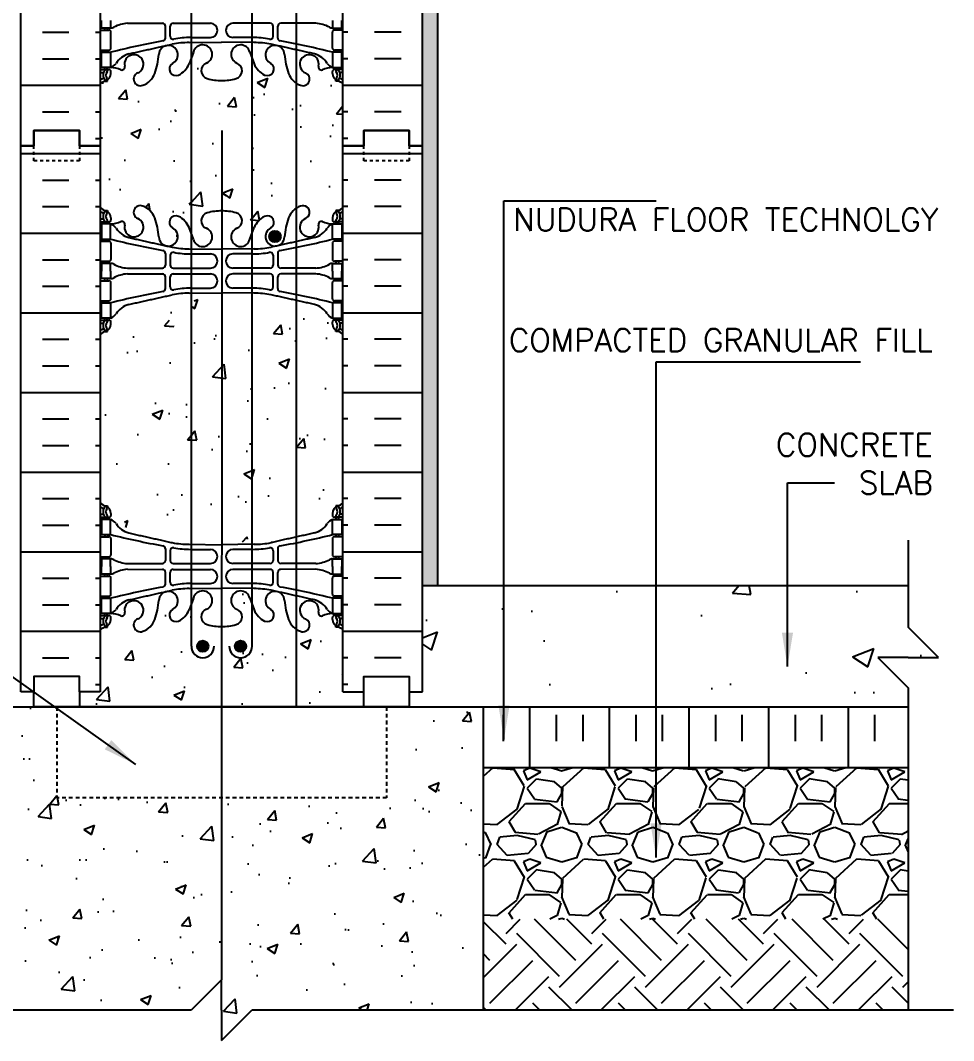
# Model space of a CAD drawing. Header units: inches. Extents: x 337.3 to 390.9, y 44.6 to 95.9.
# Drawn here: x 360.17 to 390.94, y 44.56 to 78.19 of the extents above; entities that cross this region are included whole.
import ezdxf

# ---------------------------------------------------------------- set-up
doc = ezdxf.new("R2010")
doc.units = ezdxf.units.IN
doc.header["$MEASUREMENT"] = 0
doc.linetypes.add('DASHED2', pattern=[0.375, 0.25, -0.125])
doc.linetypes.add('HIDDEN2', pattern=[0.1875, 0.125, -0.0625])
for name, color, linetype in [('HATCH', 12, 'Continuous'), ('line25', 2, 'Continuous'), ('LINE3', 3, 'Continuous'), ('LINE50', 5, 'Continuous'), ('LINE9', 9, 'Continuous'), ('TEXT', 4, 'Continuous'), ('Web_Edge', 9, 'Continuous')]:
    doc.layers.add(name, color=color, linetype=linetype)
doc.styles.add('DIM', font='romans.shx', dxfattribs={"width": 0.7})
doc.styles.add('ROMANS', font='romans.shx', dxfattribs={"height": 0.75})
doc.dimstyles.new('ext_12', dxfattribs={"dimscale": 12, "dimtxt": 0.09375, "dimasz": 0.09375, "dimexe": 0.09375, "dimexo": 0.0625, "dimgap": 0.0625, "dimtad": 1, "dimdec": 1, "dimzin": 3, "dimdsep": 46, "dimlunit": 4, "dimtxsty": 'DIM', "dimcen": 0.09, "dimdle": 0.09375, "dimclrt": 4, "dimadec": 0, "dimazin": 0, "dimtfac": 1, "dimtdec": 1, "dimtmove": 2, "dimatfit": 3, "dimfxl": 1, "dimfrac": 2, "dimtolj": 1, "dimtzin": 0, "dimarcsym": 0})
pattern_1 = [(51, (70.7094, 0), (3.59123, -0.251123), [0.375, -4.125]), (356, (70.7094, 0), (-0.75929, 3.74828), [0.3, -3.3]), (101.4514, (71.0087, -0.021), (2.831944, 3.497155), [0.3187, -3.50571]), (47.1842, (70.692, 1), (5.349836, -0.73434), [0.5625, -6.1875]), (97.6356, (71.138, 0.9387), (4.5876, 4.95141), [0.47805, -5.258565]), (352.1842, (70.692, 1), (4.58759, 4.95141), [0.45, -4.95]), (22, (71.1963, 0.7586), (3.019214, -1.9607), [0.375, -4.125]), (327, (71.1963, 0.7586), (1.153113, 3.64643), [0.3, -3.3]), (72.4514, (71.448, 0.5952), (4.17233, 1.685726), [0.3187, -3.50571]), (38.5, (70.7094, 0), (0.031741, 1.665277), [0, -3.26, 0, -3.35, 0, -3.3125]), (8.5, (70.7094, 0), (1.28073, 1.994714), [0, -1.91, 0, -3.185, 0, -1.2625]), (328.5, (69.5946, -0.0195), (2.670674, -0.066175), [0, -1.25, 0, -3.9, 0, -5.175]), (318.5, (69.0947, -0.0282), (2.906751, 0.551339), [0, -1.625, 0, -2.59, 0, -3.675])]

msp = doc.modelspace()

# ---------------------------------------------------------------- hatches: boundary and pattern name
at = {"layer": 'HATCH'}
h = msp.add_hatch(dxfattribs=at)
h.set_pattern_fill('AR-SAND', color=256, scale=0.25, angle=45, style=0)
h.set_pattern_definition([(82.5, (141.7836, -5.07827), (-0.3517533, 0.3294818), [0, -0.38, 0, -0.425, 0, -0.40625]), (52.5, (141.7836, -5.0783), (-0.1860344, 0.811745), [0, -0.205, 0, -0.3425, 0, -0.13125]), (12.5, (141.56617, -5.2957), (0.5495073, 0.5515081), [0, -0.125, 0, -0.45, 0, -0.5875]), (2.5, (141.5662, -5.2957), (0.3762605, 0.6865657), [0, -0.0625, 0, -0.295, 0, -0.3375])])
h.paths.add_polyline_path([(373.931, 94.937), (373.431, 94.937), (373.431, 92.056), (373.431, 74.056), (373.431, 59.556), (373.931, 59.556)])
h = msp.add_hatch(dxfattribs=at)
h.set_pattern_fill('INSUL', color=256, scale=7, style=0)
h.set_pattern_definition([(0, (-2563.3553, -322.9536), (0, 2.625), []), (0, (-2563.3553, -322.0786), (0, 2.625), [0.875, -0.875]), (0, (-2563.3553, -321.2036), (0, 2.625), [0.875, -0.875])])
h.paths.add_polyline_path([(360.181, 74.056), (360.619, 74.056), (360.619, 74.556), (362.119, 74.556), (362.119, 74.056), (362.806, 74.056), (362.806, 92.056), (362.119, 92.056), (362.119, 92.556), (360.619, 92.556), (360.619, 92.056), (360.181, 92.056)])
h = msp.add_hatch(dxfattribs=at)
h.set_pattern_fill('INSUL', color=256, scale=7, style=0)
h.set_pattern_definition([(180, (3296.9678, -322.9536), (0, 2.625), []), (180, (3296.9678, -322.0786), (0, 2.625), [0.875, -0.875]), (180, (3296.9678, -321.2036), (0, 2.625), [0.875, -0.875])])
h.paths.add_polyline_path([(373.431, 74.056), (372.994, 74.056), (372.994, 74.556), (371.494, 74.556), (371.494, 74.056), (370.806, 74.056), (370.806, 92.056), (371.494, 92.056), (371.494, 92.556), (372.994, 92.556), (372.994, 92.056), (373.431, 92.056)])
h = msp.add_hatch(dxfattribs=at)
h.set_pattern_fill('AR-CONC', color=256, scale=0.5, angle=1, style=0)
h.set_pattern_definition(pattern_1)
h.paths.add_polyline_path([(365.807, 76.949), (365.735, 76.752, -0.173075), (365.389, 76.385, -0.940793), (365.185, 76.768, 1.753171), (364.734, 77.065, -0.068226), (364.599, 76.437, -0.21345), (364.207, 76.048, -1), (364.043, 76.456, 2.087231), (363.609, 76.681, -0.669601), (363.477, 76.561, 0.085348), (363.147, 76.636), (363.042, 76.636), (363.042, 76.566), (363.09, 76.566, -0.414214), (363.152, 76.504), (363.152, 76.436, -0.249069), (363.042, 76.229), (363.042, 76.188), (362.952, 76.188, 0.088416), (362.806, 76.09), (362.806, 74.056), (362.806, 72.021, 0.088416), (362.952, 71.924), (363.042, 71.924), (363.042, 71.882, -0.249069), (363.152, 71.675), (363.152, 71.608, -0.414214), (363.09, 71.545), (363.042, 71.545), (363.042, 71.475), (363.147, 71.475, 0.085348), (363.477, 71.551, -0.669601), (363.609, 71.431, 2.087231), (364.043, 71.655, -1), (364.207, 72.064, -0.21345), (364.599, 71.675, -0.068226), (364.734, 71.047, 1.753171), (365.185, 71.343, -0.940793), (365.389, 71.727, -0.173075), (365.735, 71.36), (365.807, 71.163)])
h = msp.add_hatch(dxfattribs=at)
h.set_pattern_fill('AR-CONC', color=256, scale=0.5, angle=1, style=0)
h.set_pattern_definition(pattern_1)
h.paths.add_polyline_path([(366.953, 76.211, -0.020939), (366.806, 76.206, -0.068475), (366.332, 76.268, -0.734872), (366.309, 76.779, 1.612474), (365.877, 77.139), (365.807, 76.949), (365.807, 71.163), (365.877, 70.973, 1.612474), (366.309, 71.333, -0.734872), (366.332, 71.844, -0.068475), (366.806, 71.906, -0.020939), (366.953, 71.901)])
h = msp.add_hatch(dxfattribs=at)
h.set_pattern_fill('AR-CONC', color=256, scale=0.5, angle=1, style=0)
h.set_pattern_definition(pattern_1)
h.paths.add_polyline_path([(367.807, 76.942), (367.735, 77.139, 1.612474), (367.303, 76.779, -0.734872), (367.28, 76.268, -0.047469), (366.953, 76.211), (366.953, 71.901, -0.047469), (367.28, 71.844, -0.734872), (367.303, 71.333, 1.612474), (367.735, 70.973), (367.807, 71.17)])
h = msp.add_hatch(dxfattribs=at)
h.set_pattern_fill('AR-CONC', color=256, scale=0.5, angle=1, style=0)
h.set_pattern_definition(pattern_1)
h.paths.add_polyline_path([(370.806, 76.09, 0.088416), (370.66, 76.188), (370.57, 76.188), (370.57, 76.229, -0.249069), (370.46, 76.436), (370.46, 76.504, -0.414214), (370.523, 76.566), (370.57, 76.566), (370.57, 76.636), (370.465, 76.636, 0.087457), (370.128, 76.558, -0.638777), (370.003, 76.681, 2.087231), (369.569, 76.456, -1), (369.406, 76.048, -0.21345), (369.014, 76.437, -0.068226), (368.878, 77.065, 1.753171), (368.427, 76.768, -0.940793), (368.224, 76.385, -0.173075), (367.878, 76.752), (367.807, 76.942), (367.807, 71.17), (367.878, 71.36, -0.173075), (368.224, 71.727, -0.940793), (368.427, 71.343, 1.753171), (368.878, 71.047, -0.068226), (369.014, 71.675, -0.21345), (369.406, 72.064, -1), (369.569, 71.655, 2.087231), (370.003, 71.431, -0.638777), (370.128, 71.554, 0.087457), (370.465, 71.475), (370.57, 71.475), (370.57, 71.545), (370.523, 71.545, -0.414214), (370.46, 71.608), (370.46, 71.675, -0.249069), (370.57, 71.882), (370.57, 71.924), (370.66, 71.924, 0.088416), (370.806, 72.021), (370.806, 74.056)])
h = msp.add_hatch(dxfattribs=at)
h.set_pattern_fill('INSUL', color=256, scale=7, style=0)
h.set_pattern_definition([(0, (-2563.3553, -340.9536), (0, 2.625), []), (0, (-2563.3553, -340.0786), (0, 2.625), [0.875, -0.875]), (0, (-2563.3553, -339.2036), (0, 2.625), [0.875, -0.875])])
h.paths.add_polyline_path([(360.181, 56.056), (360.619, 56.056), (360.619, 56.556), (362.119, 56.556), (362.119, 56.056), (362.806, 56.056), (362.806, 74.056), (362.119, 74.056), (362.119, 74.556), (360.619, 74.556), (360.619, 74.056), (360.181, 74.056)])
h = msp.add_hatch(dxfattribs=at)
h.set_pattern_fill('INSUL', color=256, scale=7, style=0)
h.set_pattern_definition([(180, (3296.9678, -340.9536), (0, 2.625), []), (180, (3296.9678, -340.0786), (0, 2.625), [0.875, -0.875]), (180, (3296.9678, -339.2036), (0, 2.625), [0.875, -0.875])])
h.paths.add_polyline_path([(373.431, 56.056), (372.994, 56.056), (372.994, 56.556), (371.494, 56.556), (371.494, 56.056), (370.806, 56.056), (370.806, 74.056), (371.494, 74.056), (371.494, 74.556), (372.994, 74.556), (372.994, 74.056), (373.431, 74.056)])
h = msp.add_hatch(dxfattribs=at)
h.set_pattern_fill('AR-CONC', color=256, scale=0.5, angle=1, style=0)
h.set_pattern_definition(pattern_1)
h.paths.add_polyline_path([(365.807, 68.688), (365.735, 68.491, -0.173075), (365.389, 68.124, -0.940793), (365.185, 68.507, 1.702394), (364.736, 68.82, -0.069923), (364.599, 68.176, -0.21345), (364.207, 67.787, -1), (364.043, 68.195, 2.087231), (363.609, 68.42, -0.669601), (363.477, 68.3, 0.085348), (363.147, 68.375), (363.042, 68.375), (363.042, 68.305), (363.09, 68.305, -0.414214), (363.152, 68.243), (363.152, 68.175, -0.249069), (363.042, 67.968), (363.042, 67.926), (362.952, 67.926, 0.088416), (362.806, 67.829), (362.806, 62.283, 0.088416), (362.952, 62.185), (363.042, 62.185), (363.042, 62.144, -0.249069), (363.152, 61.936), (363.152, 61.869, -0.414214), (363.09, 61.806), (363.042, 61.806), (363.042, 61.736), (363.147, 61.736, 0.085348), (363.477, 61.812, -0.669601), (363.609, 61.692, 2.087231), (364.043, 61.917, -1), (364.207, 62.325, -0.21345), (364.599, 61.936, -0.069923), (364.736, 61.292, 1.702394), (365.185, 61.605, -0.940793), (365.389, 61.988, -0.173075), (365.735, 61.621), (365.807, 61.424)])
h = msp.add_hatch(dxfattribs=at)
h.set_pattern_fill('AR-CONC', color=256, scale=0.5, angle=1, style=0)
h.set_pattern_definition(pattern_1)
h.paths.add_polyline_path([(366.953, 67.95, -0.020939), (366.806, 67.945, -0.068475), (366.332, 68.007, -0.734872), (366.309, 68.518, 1.612474), (365.877, 68.877), (365.807, 68.688), (365.807, 61.424), (365.877, 61.234, 1.612474), (366.309, 61.594, -0.734872), (366.332, 62.105, -0.068475), (366.806, 62.167, -0.020939), (366.953, 62.162)])
h = msp.add_hatch(dxfattribs=at)
h.set_pattern_fill('AR-CONC', color=256, scale=0.5, angle=1, style=0)
h.set_pattern_definition(pattern_1)
h.paths.add_polyline_path([(367.807, 68.681), (367.735, 68.877, 1.612474), (367.303, 68.518, -0.734872), (367.28, 68.007, -0.047469), (366.953, 67.95), (366.953, 62.162, -0.047469), (367.28, 62.105, -0.734872), (367.303, 61.594, 1.612474), (367.735, 61.234), (367.807, 61.431)])
h = msp.add_hatch(dxfattribs=at)
h.set_pattern_fill('AR-CONC', color=256, scale=0.5, angle=1, style=0)
h.set_pattern_definition(pattern_1)
h.paths.add_polyline_path([(370.806, 67.829, 0.088416), (370.66, 67.926), (370.57, 67.926), (370.57, 67.968, -0.249069), (370.46, 68.175), (370.46, 68.243, -0.414214), (370.523, 68.305), (370.57, 68.305), (370.57, 68.375), (370.465, 68.375, 0.085348), (370.136, 68.3, -0.669601), (370.003, 68.42, 2.087231), (369.569, 68.195, -1), (369.406, 67.787, -0.21345), (369.014, 68.176, -0.069923), (368.877, 68.82, 1.702394), (368.427, 68.507, -0.940793), (368.224, 68.124, -0.173075), (367.878, 68.491), (367.807, 68.681), (367.807, 61.431), (367.878, 61.621, -0.173075), (368.224, 61.988, -0.940793), (368.427, 61.605, 1.702394), (368.877, 61.292, -0.069923), (369.014, 61.936, -0.21345), (369.406, 62.325, -1), (369.569, 61.917, 2.087231), (370.003, 61.692, -0.669601), (370.136, 61.812, 0.085348), (370.465, 61.736), (370.57, 61.736), (370.57, 61.806), (370.523, 61.806, -0.414214), (370.46, 61.869), (370.46, 61.936, -0.249069), (370.57, 62.144), (370.57, 62.185), (370.66, 62.185, 0.088416), (370.806, 62.283)])
h = msp.add_hatch(dxfattribs=at)
h.set_pattern_fill('AR-CONC', color=256, angle=1, style=0)
h.set_pattern_definition([(51, (141.7836, -5.078), (7.18246, -0.50225), [0.75, -8.25]), (356, (141.7836, -5.078), (-1.51858, 7.49656), [0.6, -6.6]), (101.4514, (142.382, -5.12), (5.66389, 6.9943), [0.6374, -7.01142]), (47.1842, (141.749, -3.079), (10.69967, -1.46868), [1.125, -12.375]), (97.6356, (142.64, -3.201), (9.1752, 9.9028), [0.9561, -10.51713]), (352.184, (141.749, -3.079), (9.1752, 9.9028), [0.9, -9.9]), (22, (142.757, -3.561), (6.03843, -3.9214), [0.75, -8.25]), (327, (142.757, -3.561), (2.30623, 7.29286), [0.6, -6.6]), (72.4514, (143.2605, -3.888), (8.34466, 3.37145), [0.6374, -7.01142]), (38.5, (141.7836, -5.0783), (0.063482, 3.330554), [0, -6.52, 0, -6.7, 0, -6.625]), (8.5, (141.7836, -5.0783), (2.56146, 3.98943), [0, -3.82, 0, -6.37, 0, -2.525]), (328.5, (139.554, -5.1172), (5.341348, -0.13235), [0, -2.5, 0, -7.8, 0, -10.35]), (318.5, (138.554, -5.1346), (5.8135, 1.10268), [0, -3.25, 0, -5.18, 0, -7.35])])
h.paths.add_polyline_path([(373.431, 59.556), (373.431, 56.056), (372.994, 56.056), (372.994, 55.556), (375.431, 55.556), (389.438, 55.556), (389.438, 56.181), (388.438, 57.181), (389.438, 57.181), (390.438, 57.181), (389.438, 58.181), (389.438, 59.556)])
h = msp.add_hatch(dxfattribs=at)
h.set_pattern_fill('AR-CONC', color=256, scale=0.5, angle=1, style=0)
h.set_pattern_definition(pattern_1)
h.paths.add_polyline_path([(365.735, 58.752, -0.173075), (365.389, 58.385, -0.940793), (365.185, 58.768, 1.702394), (364.736, 59.081, -0.069923), (364.599, 58.437, -0.21345), (364.207, 58.048, -1), (364.043, 58.456, 2.087231), (363.609, 58.681, -0.669601), (363.477, 58.561, 0.085348), (363.147, 58.636), (363.042, 58.636), (363.042, 58.566), (363.09, 58.566, -0.414214), (363.152, 58.504), (363.152, 58.436, -0.249069), (363.042, 58.229), (363.042, 58.188), (362.952, 58.188, 0.088416), (362.806, 58.09), (362.806, 56.056), (362.119, 56.056), (362.119, 55.556), (366.953, 55.556), (366.953, 58.211, -0.020939), (366.806, 58.206, -0.068475), (366.332, 58.268, -0.734872), (366.309, 58.779, 1.612474), (365.877, 59.139)])
h.paths.add_polyline_path([(365.995, 57.554, -1), (366.37, 57.554, -1)], flags=16)
h = msp.add_hatch(dxfattribs=at)
h.set_pattern_fill('AR-CONC', color=256, scale=0.5, angle=1, style=0)
h.set_pattern_definition(pattern_1)
h.paths.add_polyline_path([(370.806, 58.09, 0.088416), (370.66, 58.188), (370.57, 58.188), (370.57, 58.229, -0.249069), (370.46, 58.436), (370.46, 58.504, -0.414214), (370.523, 58.566), (370.57, 58.566), (370.57, 58.636), (370.465, 58.636, 0.085348), (370.136, 58.561, -0.669601), (370.003, 58.681, 2.087231), (369.569, 58.456, -1), (369.406, 58.048, -0.21345), (369.014, 58.437, -0.069923), (368.877, 59.081, 1.702394), (368.427, 58.768, -0.940793), (368.224, 58.385, -0.173075), (367.878, 58.752), (367.735, 59.139, 1.612474), (367.303, 58.779, -0.734872), (367.28, 58.268, -0.047469), (366.953, 58.211), (366.953, 55.556), (371.494, 55.556), (371.494, 56.056), (370.806, 56.056)])
h.paths.add_polyline_path([(367.245, 57.554, -1), (367.62, 57.554, -1)], flags=16)
h = msp.add_hatch(dxfattribs=at)
h.set_pattern_fill('AR-CONC', color=256, scale=0.5, angle=1, style=0)
h.set_pattern_definition([(51, (0, 0), (3.59123, -0.251123), [0.375, -4.125]), (356, (0, 0), (-0.75929, 3.74828), [0.3, -3.3]), (101.4514, (0.2993, -0.021), (2.831944, 3.497155), [0.3187, -3.50571]), (47.1842, (-0.0175, 1), (5.349836, -0.73434), [0.5625, -6.1875]), (97.6356, (0.4284, 0.9387), (4.5876, 4.95141), [0.47805, -5.258565]), (352.1842, (-0.0175, 1), (4.587594, 4.95141), [0.45, -4.95]), (22, (0.4868, 0.7586), (3.019214, -1.9607), [0.375, -4.125]), (327, (0.487, 0.7586), (1.153113, 3.64643), [0.3, -3.3]), (72.4514, (0.7384, 0.5952), (4.17233, 1.685726), [0.3187, -3.50571]), (38.5, (0, 0), (0.031741, 1.665277), [0, -3.26, 0, -3.35, 0, -3.3125]), (8.5, (0, 0), (1.28073, 1.994714), [0, -1.91, 0, -3.185, 0, -1.2625]), (328.5, (-1.1148, -0.0195), (2.670674, -0.0661748), [0, -1.25, 0, -3.9, 0, -5.175]), (318.5, (-1.6148, -0.0282), (2.906751, 0.551339), [0, -1.625, 0, -2.59, 0, -3.675])])
h.paths.add_polyline_path([(372.244, 52.556), (361.369, 52.556), (361.369, 55.556), (358.181, 55.556), (358.181, 45.556), (365.806, 45.556), (366.806, 46.556), (366.806, 45.556), (366.806, 44.556), (367.806, 45.556), (375.431, 45.556), (375.431, 55.556), (372.244, 55.556)])
h = msp.add_hatch(dxfattribs=at)
h.set_pattern_fill('INSUL', color=256, scale=7, angle=90, style=0)
h.set_pattern_definition([(90, (140.719, -5.0783), (-2.625, 2e-16), []), (90, (139.844, -5.0783), (-2.625, 2e-16), [0.875, -0.875]), (90, (138.969, -5.0783), (-2.625, 2e-16), [0.875, -0.875])])
h.paths.add_polyline_path([(388.374, 53.556), (388.374, 55.556), (375.431, 55.556), (375.431, 53.556)])
h = msp.add_hatch(dxfattribs=at)
h.set_pattern_fill('GRAVEL', color=256, scale=3, style=0)
h.set_pattern_definition([(228.0128, (2.16, 3), (-23.9999947, -27.00000402), [0.403608, -39.957264]), (184.9697, (1.89, 2.7), (36.000003155, 2.99997392), [0.692604, -68.567775]), (132.5104, (1.2, 2.64), (29.999972155, -33.00002602), [0.488364, -48.348096]), (267.2737, (0.03, 1.89), (2.999988053, 60.000000885), [0.630714, -62.440674]), (292.8337, (0, 1.26), (-15.000029716, 35.999989235), [0.618465, -61.228119]), (357.2737, (0.24, 0.69), (-60.000000885, 2.999988053), [0.630714, -62.440674]), (37.6942, (0.87, 0.66), (-39.000022037, -29.999971215), [0.834087, -82.574547]), (72.2553, (1.53, 1.17), (21.000032288, 65.999988694), [0.787464, -77.958963]), (121.4296, (1.77, 1.92), (-24.0000247, 38.99998511), [0.63285, -62.652219]), (175.2364, (1.44, 2.46), (33.00000284, -2.9999746), [0.722496, -35.40229]), (222.3974, (0.72, 2.52), (-36.000022053, -32.999976246), [0.934344, -92.500125]), (138.8141, (3, 1.86), (-21.00000884, 17.99999194), [0.318903, -31.571532]), (171.4692, (2.76, 2.07), (38.999994854, -6.00002373), [0.606711, -60.064533]), (225, (2.16, 2.16), (-3e-16, -3.000001), [0.424263, -3.818376]), (203.1986, (1.95, 2.52), (14.9999992, 6.00000398), [0.228474, -22.618845]), (291.8014, (1.74, 2.43), (-2.9999997, 9.0000008), [0.32311, -15.832386]), (30.9638, (1.86, 2.13), (8.9999941, 6.00000745), [0.524787, -16.96807]), (161.5651, (2.31, 2.4), (6.0000013, -2.9999952), [0.379473, -9.10736]), (16.3895, (0, 2.43), (30.000006595, 8.99997813), [0.5316, -52.628535]), (70.3462, (0.51, 2.58), (-11.99998574, -33.00000641), [0.445983, -44.152224]), (293.1986, (2.31, 3), (-6.00000398, 14.9999992), [0.456945, -22.390374]), (343.6105, (2.49, 2.58), (-30.000006595, 8.99997813), [0.5316, -52.628535]), (339.444, (0, 0.57), (-15.00000553, 5.999988), [0.51264, -25.119372]), (294.7751, (0.48, 0.39), (-14.99997657, 33.00001027), [0.429534, -42.52393]), (66.8014, (2.34, 0), (6.00000398, 14.9999992), [0.456945, -22.390374]), (17.354, (2.52, 0.42), (-39.00000606, -11.99998351), [0.502893, -49.786272]), (69.444, (0.87, 0), (-5.999988, -15.00000553), [0.25632, -25.375692]), (101.3099, (2.16, 0), (-2.9999929, 12.0000023), [0.15297, -15.144087]), (165.9638, (2.13, 0.15), (9.0000016, -2.9999942), [0.618465, -11.75085]), (186.009, (1.53, 0.3), (29.99999925, 2.99999795), [0.57315, -56.74177]), (303.6901, (1.86, 1.86), (-3.000004, 5.9999987), [0.432666, -10.383987]), (353.1572, (2.1, 1.5), (50.999998096, -6.000023994), [0.755382, -74.782689]), (60.9454, (2.85, 1.41), (-12.00000008, -21.00000115), [0.308868, -30.578022]), (90, (3, 1.68), (-3, 3), [0.18, -2.82]), (120.2564, (1.47, 0.39), (11.99998466, -21.00000737), [0.416772, -41.26056]), (48.0128, (1.26, 0.75), (23.9999947, 27.00000402), [0.807216, -39.553656]), (0, (1.8, 1.35), (3, 3), [0.78, -2.22]), (325.3048, (2.58, 1.35), (-29.99998278, 21.00002583), [0.474342, -46.959822]), (254.0546, (2.97, 1.08), (-2.99999967, -12.0000004), [0.436806, -21.403524]), (207.646, (2.85, 0.66), (-56.99998742, -30.00002314), [0.711195, -70.408422]), (175.4261, (2.22, 0.33), (-39.000001675, 2.999984403), [0.752397, -74.487222])])
h.paths.add_polyline_path([(389.438, 48.556), (389.438, 53.556), (375.431, 53.556), (375.431, 48.556)])
h = msp.add_hatch(dxfattribs=at)
h.set_pattern_fill('EARTH', color=256, scale=8, angle=45, style=0)
h.paths.add_polyline_path([(375.431, 48.556), (375.431, 45.556), (389.438, 45.556), (389.438, 48.556)])
at = {"layer": 'LINE3'}
for points in [[(368.377, 71.062, 1), (368.752, 71.062, 1)], [(366.37, 57.554, 1), (365.995, 57.554, 1)], [(367.245, 57.554, 1), (367.62, 57.554, 1)]]:
    msp.add_hatch(color=256, dxfattribs=at).paths.add_polyline_path(points)

# ---------------------------------------------------------------- linework, layer by layer
msp.add_line((371.494, 55.556), (362.119, 55.556))
at = {"layer": 'HATCH', "linetype": 'HIDDEN2'}
for p, q in [((361.369, 55.556), (361.369, 52.556)), ((372.244, 55.556), (372.244, 52.556)), ((372.244, 52.556), (361.369, 52.556))]:
    msp.add_line(p, q, dxfattribs=at)
at = {"layer": 'HATCH', "color": 2}
msp.add_line((375.431, 53.556), (389.438, 53.556), dxfattribs=at)
at = {"layer": 'line25'}
for p, q in [((362.806, 92.056), (362.806, 74.056)), ((370.806, 74.056), (370.806, 92.056)), ((362.806, 74.056), (362.806, 56.056)), ((370.806, 56.056), (370.806, 74.056))]:
    msp.add_line(p, q, dxfattribs=at)
at = {"layer": 'LINE3'}
for p, q in [((369.268, 94.937), (369.268, 55.556)), ((365.807, 57.554), (365.807, 89.046)), ((367.807, 57.554), (367.807, 89.046)), ((366.808, 74.556), (366.806, 46.556))]:
    msp.add_line(p, q, dxfattribs=at)
for centre in [(368.565, 71.062), (366.182, 57.554), (367.432, 57.554)]:
    msp.add_circle(centre, 0.188, dxfattribs=at)
for centre in [(366.182, 57.554), (367.432, 57.554)]:
    msp.add_arc(centre, 0.375, 180, 0, dxfattribs=at)
at = {"layer": 'LINE50', "color": 9}
msp.add_line((373.931, 59.556), (373.931, 94.937), dxfattribs=at)
at = {"layer": 'LINE50'}
for p, q in [((360.181, 74.056), (360.181, 92.056)), ((373.431, 74.056), (373.431, 92.056)), ((360.181, 56.056), (360.181, 74.056)), ((373.431, 56.056), (373.431, 74.056)), ((358.181, 55.556), (375.431, 55.556)), ((375.431, 55.556), (375.431, 45.556))]:
    msp.add_line(p, q, dxfattribs=at)
at = {"layer": 'LINE50', "color": 5}
for p, q in [((373.431, 59.556), (389.438, 59.556)), ((372.994, 55.556), (389.438, 55.556))]:
    msp.add_line(p, q, dxfattribs=at)
at = {"layer": 'LINE50'}
for points in [[(362.806, 74.056), (362.119, 74.056), (362.119, 74.556), (360.619, 74.556), (360.619, 74.056), (360.181, 74.056)], [(360.181, 74.056), (360.619, 74.056), (360.619, 74.556), (362.119, 74.556), (362.119, 74.056), (362.806, 74.056)], [(370.806, 74.056), (371.494, 74.056), (371.494, 74.556), (372.994, 74.556), (372.994, 74.056), (373.431, 74.056)], [(373.431, 74.056), (372.994, 74.056), (372.994, 74.556), (371.494, 74.556), (371.494, 74.056), (370.806, 74.056)], [(362.806, 56.056), (362.119, 56.056), (362.119, 56.556), (360.619, 56.556), (360.619, 56.056), (360.181, 56.056)], [(370.806, 56.056), (371.494, 56.056), (371.494, 56.556), (372.994, 56.556), (372.994, 56.056), (373.431, 56.056)]]:
    msp.add_lwpolyline(points, dxfattribs=at)
at = {"layer": 'LINE9'}
for p, q in [((389.438, 61.056), (389.438, 58.181)), ((390.438, 57.181), (389.438, 58.181)), ((388.438, 57.181), (389.438, 56.181)), ((389.438, 57.181), (388.438, 57.181)), ((389.438, 57.181), (390.438, 57.181)), ((389.438, 56.181), (389.438, 45.556)), ((366.806, 46.556), (365.806, 45.556)), ((366.806, 45.556), (366.806, 46.556)), ((365.806, 45.556), (342.656, 45.556)), ((366.806, 44.556), (367.806, 45.556)), ((366.806, 45.556), (366.806, 44.556)), ((390.938, 45.556), (367.806, 45.556))]:
    msp.add_line(p, q, dxfattribs=at)
at = {"layer": 'LINE9', "linetype": 'DASHED2', "ltscale": 0.15}
for points in [[(362.119, 74.056), (362.119, 74.056), (362.119, 73.556), (360.619, 73.556), (360.619, 74.056), (360.619, 74.056)], [(372.994, 74.056), (372.994, 74.056), (372.994, 73.556), (371.494, 73.556), (371.494, 74.056), (371.494, 74.056)]]:
    msp.add_lwpolyline(points, dxfattribs=at)
at = {"layer": 'LINE9'}
for points in [[(362.119, 56.056), (362.119, 55.556), (360.619, 55.556), (360.619, 56.056)], [(372.994, 56.056), (372.994, 55.556), (371.494, 55.556), (371.494, 56.056)]]:
    msp.add_lwpolyline(points, dxfattribs=at)
at = {"layer": 'TEXT'}
msp.add_lwpolyline([(365.807, 75.053, 0, 0.36, 0), (364.727, 75.053, 0, 0, 0), (350.618, 75.053, 0, 0, 0)], format="xyseb", dxfattribs=at)
at = {"layer": 'Web_Edge'}
for p, q in [((363.7, 78.092), (364.854, 78.091)), ((365.207, 78.091), (366.434, 78.091)), ((368.406, 78.091), (367.179, 78.091)), ((369.913, 78.092), (368.758, 78.091)), ((362.806, 77.866), (363.09, 77.866)), ((362.952, 77.866), (362.952, 77.936)), ((363.042, 77.866), (363.042, 77.936)), ((363.152, 77.269), (363.152, 77.804)), ((364.954, 77.606), (364.954, 77.991)), ((365.107, 77.668), (365.107, 77.991)), ((368.506, 77.668), (368.506, 77.991)), ((368.658, 77.606), (368.658, 77.991)), ((370.46, 77.269), (370.46, 77.804)), ((370.806, 77.866), (370.523, 77.866)), ((370.57, 77.866), (370.57, 77.936)), ((370.66, 77.866), (370.66, 77.936)), ((365.74, 77.455), (366.806, 77.47)), ((365.787, 77.623), (366.434, 77.623)), ((367.873, 77.455), (366.806, 77.47)), ((367.826, 77.623), (367.179, 77.623)), ((362.806, 77.206), (363.09, 77.206)), ((362.952, 77.136), (362.952, 77.206)), ((363.042, 77.136), (363.042, 77.206)), ((365.877, 77.139), (365.735, 76.752)), ((367.735, 77.139), (367.878, 76.752)), ((370.806, 77.206), (370.523, 77.206)), ((370.57, 77.136), (370.57, 77.206)), ((370.66, 77.136), (370.66, 77.206)), ((362.806, 76.566), (363.09, 76.566)), ((362.806, 76.466), (362.884, 76.466)), ((362.952, 76.566), (362.952, 76.636)), ((363.042, 76.566), (363.042, 76.636)), ((363.152, 76.436), (363.152, 76.504)), ((370.46, 76.436), (370.46, 76.504)), ((370.806, 76.566), (370.523, 76.566)), ((370.57, 76.566), (370.57, 76.636)), ((370.66, 76.566), (370.66, 76.636)), ((370.806, 76.466), (370.728, 76.466)), ((362.952, 76.188), (363.042, 76.188)), ((363.042, 76.188), (363.042, 76.229)), ((370.57, 76.188), (370.57, 76.229)), ((370.66, 76.188), (370.57, 76.188)), ((362.806, 71.645), (362.884, 71.645)), ((362.952, 71.924), (363.042, 71.924)), ((363.042, 71.924), (363.042, 71.882)), ((363.152, 71.675), (363.152, 71.608)), ((370.46, 71.675), (370.46, 71.608)), ((370.66, 71.924), (370.57, 71.924)), ((370.57, 71.924), (370.57, 71.882)), ((370.806, 71.645), (370.728, 71.645)), ((362.806, 71.545), (363.09, 71.545)), ((362.952, 71.545), (362.952, 71.475)), ((363.042, 71.545), (363.042, 71.475)), ((365.877, 70.973), (365.735, 71.36)), ((367.735, 70.973), (367.878, 71.36)), ((370.806, 71.545), (370.523, 71.545)), ((370.57, 71.545), (370.57, 71.475)), ((370.66, 71.545), (370.66, 71.475)), ((362.952, 70.975), (362.952, 70.905)), ((363.042, 70.975), (363.042, 70.905)), ((370.57, 70.975), (370.57, 70.905)), ((370.66, 70.975), (370.66, 70.905)), ((362.806, 70.905), (363.09, 70.905)), ((363.152, 70.843), (363.152, 70.308)), ((365.74, 70.657), (366.806, 70.641)), ((367.873, 70.657), (366.806, 70.641)), ((370.46, 70.843), (370.46, 70.308)), ((370.806, 70.905), (370.523, 70.905)), ((364.954, 70.505), (364.954, 70.121)), ((365.107, 70.443), (365.107, 70.121)), ((365.787, 70.489), (366.434, 70.489)), ((367.826, 70.489), (367.179, 70.489)), ((368.506, 70.443), (368.506, 70.121)), ((368.658, 70.505), (368.658, 70.121)), ((362.806, 70.245), (363.09, 70.245)), ((362.952, 70.245), (362.952, 70.175)), ((363.042, 70.245), (363.042, 70.175)), ((363.7, 70.02), (364.854, 70.021)), ((365.207, 70.021), (366.434, 70.021)), ((368.406, 70.021), (367.179, 70.021)), ((369.913, 70.02), (368.758, 70.021)), ((370.806, 70.245), (370.523, 70.245)), ((370.57, 70.245), (370.57, 70.175)), ((370.66, 70.245), (370.66, 70.175)), ((362.952, 69.605), (362.952, 69.675)), ((363.042, 69.605), (363.042, 69.675)), ((363.7, 69.831), (364.854, 69.83)), ((364.954, 69.345), (364.954, 69.73)), ((365.107, 69.407), (365.107, 69.73)), ((365.207, 69.83), (366.434, 69.83)), ((368.406, 69.83), (367.179, 69.83)), ((368.506, 69.407), (368.506, 69.73)), ((368.658, 69.345), (368.658, 69.73)), ((369.913, 69.831), (368.758, 69.83)), ((370.57, 69.605), (370.57, 69.675)), ((370.66, 69.605), (370.66, 69.675)), ((362.806, 69.605), (363.09, 69.605)), ((363.152, 69.008), (363.152, 69.543)), ((365.787, 69.361), (366.434, 69.361)), ((367.826, 69.361), (367.179, 69.361)), ((370.46, 69.008), (370.46, 69.543)), ((370.806, 69.605), (370.523, 69.605)), ((362.806, 68.945), (363.09, 68.945)), ((362.952, 68.875), (362.952, 68.945)), ((363.042, 68.875), (363.042, 68.945)), ((365.74, 69.193), (366.806, 69.209)), ((367.873, 69.193), (366.806, 69.209)), ((370.806, 68.945), (370.523, 68.945)), ((370.57, 68.875), (370.57, 68.945)), ((370.66, 68.875), (370.66, 68.945)), ((362.806, 68.305), (363.09, 68.305)), ((362.952, 68.305), (362.952, 68.375)), ((363.042, 68.305), (363.042, 68.375)), ((370.806, 68.305), (370.523, 68.305)), ((370.57, 68.305), (370.57, 68.375)), ((370.66, 68.305), (370.66, 68.375)), ((362.806, 68.205), (362.884, 68.205)), ((363.042, 67.926), (363.042, 67.968)), ((363.152, 68.175), (363.152, 68.243)), ((370.46, 68.175), (370.46, 68.243)), ((370.57, 67.926), (370.57, 67.968)), ((370.806, 68.205), (370.728, 68.205)), ((362.952, 67.926), (363.042, 67.926)), ((370.66, 67.926), (370.57, 67.926)), ((362.806, 61.906), (362.884, 61.906)), ((362.952, 62.185), (363.042, 62.185)), ((363.042, 62.185), (363.042, 62.144)), ((363.152, 61.936), (363.152, 61.869)), ((370.46, 61.936), (370.46, 61.869)), ((370.66, 62.185), (370.57, 62.185)), ((370.57, 62.185), (370.57, 62.144)), ((370.806, 61.906), (370.728, 61.906)), ((362.806, 61.806), (363.09, 61.806)), ((362.952, 61.806), (362.952, 61.736)), ((363.042, 61.806), (363.042, 61.736)), ((370.806, 61.806), (370.523, 61.806)), ((370.57, 61.806), (370.57, 61.736)), ((370.66, 61.806), (370.66, 61.736)), ((362.952, 61.236), (362.952, 61.166)), ((363.042, 61.236), (363.042, 61.166)), ((370.57, 61.236), (370.57, 61.166)), ((370.66, 61.236), (370.66, 61.166)), ((362.806, 61.166), (363.09, 61.166)), ((363.152, 61.104), (363.152, 60.569)), ((365.74, 60.918), (366.806, 60.903)), ((367.873, 60.918), (366.806, 60.903)), ((370.46, 61.104), (370.46, 60.569)), ((370.806, 61.166), (370.523, 61.166)), ((364.954, 60.767), (364.954, 60.382)), ((365.107, 60.704), (365.107, 60.382)), ((365.787, 60.75), (366.434, 60.75)), ((367.826, 60.75), (367.179, 60.75)), ((368.506, 60.704), (368.506, 60.382)), ((368.658, 60.767), (368.658, 60.382)), ((362.806, 60.506), (363.09, 60.506)), ((362.952, 60.506), (362.952, 60.436)), ((363.042, 60.506), (363.042, 60.436)), ((363.7, 60.281), (364.854, 60.282)), ((365.207, 60.282), (366.434, 60.282)), ((368.406, 60.282), (367.179, 60.282)), ((369.913, 60.281), (368.758, 60.282)), ((370.806, 60.506), (370.523, 60.506)), ((370.57, 60.506), (370.57, 60.436)), ((370.66, 60.506), (370.66, 60.436)), ((362.806, 59.866), (363.09, 59.866)), ((362.952, 59.866), (362.952, 59.936)), ((363.042, 59.866), (363.042, 59.936)), ((363.7, 60.092), (364.854, 60.091)), ((364.954, 59.606), (364.954, 59.991)), ((365.107, 59.668), (365.107, 59.991)), ((365.207, 60.091), (366.434, 60.091)), ((368.406, 60.091), (367.179, 60.091)), ((368.506, 59.668), (368.506, 59.991)), ((368.658, 59.606), (368.658, 59.991)), ((369.913, 60.092), (368.758, 60.091)), ((370.806, 59.866), (370.523, 59.866)), ((370.57, 59.866), (370.57, 59.936)), ((370.66, 59.866), (370.66, 59.936)), ((363.152, 59.269), (363.152, 59.804)), ((365.787, 59.623), (366.434, 59.623)), ((367.826, 59.623), (367.179, 59.623)), ((370.46, 59.269), (370.46, 59.804)), ((362.806, 59.206), (363.09, 59.206)), ((362.952, 59.136), (362.952, 59.206)), ((363.042, 59.136), (363.042, 59.206)), ((365.74, 59.455), (366.806, 59.47)), ((367.873, 59.455), (366.806, 59.47)), ((370.806, 59.206), (370.523, 59.206)), ((370.57, 59.136), (370.57, 59.206)), ((370.66, 59.136), (370.66, 59.206)), ((365.877, 59.139), (365.735, 58.752)), ((367.735, 59.139), (367.878, 58.752)), ((362.806, 58.566), (363.09, 58.566)), ((362.952, 58.566), (362.952, 58.636)), ((363.042, 58.566), (363.042, 58.636)), ((370.806, 58.566), (370.523, 58.566)), ((370.57, 58.566), (370.57, 58.636)), ((370.66, 58.566), (370.66, 58.636)), ((362.806, 58.466), (362.884, 58.466)), ((362.952, 58.188), (363.042, 58.188)), ((363.042, 58.188), (363.042, 58.229)), ((363.152, 58.436), (363.152, 58.504)), ((370.46, 58.436), (370.46, 58.504)), ((370.57, 58.188), (370.57, 58.229)), ((370.66, 58.188), (370.57, 58.188)), ((370.806, 58.466), (370.728, 58.466))]:
    msp.add_line(p, q, dxfattribs=at)
for points in [[(363.147, 78.186), (363.147, 77.936), (362.847, 77.936), (362.847, 78.186)], [(370.465, 78.186), (370.465, 77.936), (370.765, 77.936), (370.765, 78.186)], [(363.147, 69.925), (363.147, 70.175), (362.847, 70.175), (362.847, 69.925)], [(370.465, 69.925), (370.465, 70.175), (370.765, 70.175), (370.765, 69.925)], [(363.147, 69.925), (363.147, 69.675), (362.847, 69.675), (362.847, 69.925)], [(370.465, 69.925), (370.465, 69.675), (370.765, 69.675), (370.765, 69.925)], [(363.147, 60.186), (363.147, 60.436), (362.847, 60.436), (362.847, 60.186)], [(370.465, 60.186), (370.465, 60.436), (370.765, 60.436), (370.765, 60.186)], [(363.147, 60.186), (363.147, 59.936), (362.847, 59.936), (362.847, 60.186)], [(370.465, 60.186), (370.465, 59.936), (370.765, 59.936), (370.765, 60.186)]]:
    msp.add_lwpolyline(points, dxfattribs=at)
for points in [[(362.847, 77.136), (363.147, 77.136), (363.147, 76.636), (362.847, 76.636)], [(370.765, 77.136), (370.465, 77.136), (370.465, 76.636), (370.765, 76.636)], [(362.847, 70.975), (363.147, 70.975), (363.147, 71.475), (362.847, 71.475)], [(370.765, 70.975), (370.465, 70.975), (370.465, 71.475), (370.765, 71.475)], [(362.847, 68.875), (363.147, 68.875), (363.147, 68.375), (362.847, 68.375)], [(370.765, 68.875), (370.465, 68.875), (370.465, 68.375), (370.765, 68.375)], [(362.847, 61.236), (363.147, 61.236), (363.147, 61.736), (362.847, 61.736)], [(370.765, 61.236), (370.465, 61.236), (370.465, 61.736), (370.765, 61.736)], [(362.847, 59.136), (363.147, 59.136), (363.147, 58.636), (362.847, 58.636)], [(370.765, 59.136), (370.465, 59.136), (370.465, 58.636), (370.765, 58.636)]]:
    msp.add_lwpolyline(points, close=True, dxfattribs=at)
for centre, radius, start, end in [((363.785, 76.935), 1.16, 94.1968, 117.4156), ((364.854, 77.991), 0.1, 0, 89.9612), ((365.207, 77.991), 0.1, 90, 180), ((366.434, 77.857), 0.234, 270, 90), ((367.179, 77.857), 0.234, 90, 270), ((368.406, 77.991), 0.1, 0, 90), ((368.758, 77.991), 0.1, 90.0388, 180), ((369.828, 76.935), 1.16, 62.5844, 85.8032), ((363.09, 77.804), 0.0625, 0, 90), ((363.143, 78.155), 0.219, 271.08, 299.5063), ((370.469, 78.155), 0.219, 240.4937, 268.92), ((370.523, 77.804), 0.0625, 90, 180), ((369.956, 49.716), 28.253, 100.3657, 103.9448), ((365.048, 77.05), 0.314, 296.0652, 177.2643), ((364.854, 77.606), 0.1, 280.3657, 0), ((365.207, 77.668), 0.1, 180, 280.7454), ((365.734, 74.471), 2.984, 89.9005, 100.7454), ((365.782, 74.639), 2.984, 89.9005, 100.7454), ((366.182, 77.066), 0.314, 293.8084, 166.5854), ((367.43, 77.066), 0.314, 13.4146, 246.1916), ((367.831, 74.639), 2.984, 79.2546, 90.0995), ((367.878, 74.471), 2.984, 79.2546, 90.0995), ((368.565, 77.05), 0.314, 2.7357, 243.9348), ((368.406, 77.668), 0.1, 259.2546, 0), ((368.758, 77.606), 0.1, 180, 259.6343), ((363.657, 49.716), 28.253, 76.0552, 79.6343), ((363.09, 77.269), 0.0625, 270, 0), ((363.948, 76.368), 0.743, 106.1893, 147.2081), ((363.917, 76.743), 0.314, 293.8084, 191.4114), ((362.377, 77.246), 2.365, 339.9985, 355.6105), ((371.236, 77.246), 2.365, 184.3895, 200.0015), ((369.696, 76.743), 0.314, 348.5886, 246.1916), ((369.665, 76.368), 0.743, 32.7919, 73.8107), ((370.523, 77.269), 0.0625, 180, 270), ((363.025, 76.979), 0.364, 289.6613, 325.0225), ((363.518, 76.648), 0.0968, 249.5669, 19.8449), ((365.299, 76.583), 0.217, 121.463, 294.4736), ((365.048, 77.053), 0.75, 297.0295, 336.3062), ((366.401, 76.527), 0.268, 109.9662, 255.2108), ((367.212, 76.527), 0.268, 284.7892, 70.0338), ((368.564, 77.053), 0.75, 203.6938, 242.9705), ((368.314, 76.583), 0.217, 245.5264, 58.537), ((370.094, 76.648), 0.0968, 160.1551, 290.4331), ((370.588, 76.979), 0.364, 214.9775, 250.3387), ((362.884, 76.447), 0.0196, 344.5099, 90.5968), ((363.146, 76.382), 0.25, 137.5391, 219.8855), ((362.995, 76.52), 0.045, 317.5391, 137.5391), ((363.146, 76.382), 0.16, 137.5391, 219.9999), ((362.902, 76.436), 0.25, 289.4712, 360), ((363.09, 76.504), 0.0625, 360, 90), ((363.092, 75.641), 0.997, 66.8533, 86.8462), ((364.125, 76.252), 0.22, 111.8037, 291.8037), ((363.968, 76.681), 0.677, 290.6803, 338.8761), ((369.645, 76.681), 0.677, 201.1239, 249.3197), ((369.488, 76.252), 0.22, 248.1963, 68.1963), ((370.52, 75.641), 0.997, 93.1538, 113.1467), ((370.523, 76.504), 0.0625, 90, 180), ((370.71, 76.436), 0.25, 180, 250.5288), ((370.618, 76.52), 0.045, 42.4609, 222.4609), ((370.467, 76.382), 0.16, 320.0001, 42.4609), ((370.467, 76.382), 0.25, 320.1145, 42.4609), ((370.728, 76.447), 0.0196, 89.4032, 195.4901), ((363.152, 75.729), 0.6, 114.9252, 125.2168), ((363.152, 75.729), 0.5, 109.4712, 133.7891), ((362.89, 76.292), 0.021, 296.0043, 16.536), ((362.988, 76.251), 0.045, 220.8121, 38.552), ((366.795, 77.96), 1.754, 254.7082, 270.3771), ((366.818, 77.96), 1.754, 269.6229, 285.2918), ((370.624, 76.251), 0.045, 141.448, 319.1879), ((370.46, 75.729), 0.5, 46.2109, 70.5288), ((370.722, 76.292), 0.021, 163.464, 243.9957), ((370.46, 75.729), 0.6, 54.7832, 65.0748), ((363.152, 72.382), 0.5, 226.2109, 250.5288), ((364.125, 71.86), 0.22, 68.1963, 248.1963), ((363.968, 71.431), 0.677, 21.1239, 69.3197), ((369.645, 71.431), 0.677, 110.6803, 158.8761), ((369.488, 71.86), 0.22, 291.8037, 111.8037), ((370.46, 72.382), 0.5, 289.4712, 313.7891), ((363.152, 72.382), 0.6, 234.7832, 245.0748), ((362.884, 71.665), 0.0196, 269.4032, 15.4901), ((363.146, 71.73), 0.25, 140.1145, 222.4609), ((362.89, 71.819), 0.021, 343.464, 63.9957), ((362.988, 71.861), 0.045, 321.448, 139.1879), ((362.902, 71.675), 0.25, 0, 70.5288), ((363.146, 71.73), 0.16, 140.0001, 222.4609), ((363.917, 71.369), 0.314, 168.5886, 66.1916), ((362.377, 70.866), 2.365, 4.3895, 20.0015), ((365.299, 71.529), 0.217, 65.5264, 238.537), ((365.048, 71.059), 0.75, 23.6938, 62.9705), ((366.401, 71.585), 0.268, 104.7892, 250.0338), ((366.795, 70.152), 1.754, 89.6229, 105.2918), ((366.818, 70.152), 1.754, 74.7082, 90.3771), ((367.212, 71.585), 0.268, 289.9662, 75.2108), ((368.564, 71.059), 0.75, 117.0295, 156.3062), ((368.314, 71.529), 0.217, 301.463, 114.4736), ((371.236, 70.866), 2.365, 159.9985, 175.6105), ((369.696, 71.369), 0.314, 113.8084, 11.4114), ((370.71, 71.675), 0.25, 109.4712, 180), ((370.624, 71.861), 0.045, 40.8121, 218.552), ((370.467, 71.73), 0.16, 317.5391, 39.9999), ((370.467, 71.73), 0.25, 317.5391, 39.8855), ((370.722, 71.819), 0.021, 116.0043, 196.536), ((370.728, 71.665), 0.0196, 164.5099, 270.5968), ((370.46, 72.382), 0.6, 294.9252, 305.2168), ((362.995, 71.591), 0.045, 222.4609, 42.4609), ((363.09, 71.608), 0.0625, 270, 0), ((363.092, 72.471), 0.997, 273.1538, 293.1467), ((363.025, 71.133), 0.364, 34.9775, 70.3387), ((363.948, 71.744), 0.743, 212.7919, 253.8107), ((363.518, 71.463), 0.0968, 340.1551, 110.4331), ((365.048, 71.062), 0.314, 182.7357, 63.9348), ((366.182, 71.046), 0.314, 193.4146, 66.1916), ((367.43, 71.046), 0.314, 113.8084, 346.5854), ((368.565, 71.062), 0.314, 116.0652, 357.2643), ((369.665, 71.744), 0.743, 286.1893, 327.2081), ((370.094, 71.463), 0.0968, 69.5669, 199.8449), ((370.52, 72.471), 0.997, 246.8533, 266.8462), ((370.588, 71.133), 0.364, 109.6613, 145.0225), ((370.523, 71.608), 0.0625, 180, 270), ((370.618, 71.591), 0.045, 137.5391, 317.5391), ((369.956, 98.396), 28.253, 256.0552, 259.6343), ((363.657, 98.396), 28.253, 280.3657, 283.9448), ((363.09, 70.843), 0.0625, 0, 90), ((365.734, 73.641), 2.984, 259.2546, 270.0995), ((367.878, 73.641), 2.984, 269.9005, 280.7454), ((370.523, 70.843), 0.0625, 90, 180), ((363.09, 70.308), 0.0625, 270, 0), ((364.854, 70.505), 0.1, 360, 79.6343), ((365.207, 70.443), 0.1, 79.2546, 180), ((365.782, 73.473), 2.984, 259.2546, 270.0995), ((366.434, 70.255), 0.234, 270, 90), ((367.179, 70.255), 0.234, 90, 270), ((367.831, 73.473), 2.984, 269.9005, 280.7454), ((368.406, 70.443), 0.1, 0, 100.7454), ((368.758, 70.505), 0.1, 100.3657, 180), ((370.523, 70.308), 0.0625, 180, 270), ((363.143, 69.957), 0.219, 60.4937, 88.92), ((363.785, 71.176), 1.16, 242.5844, 265.8032), ((364.854, 70.121), 0.1, 270.0388, 360), ((365.207, 70.121), 0.1, 180, 270), ((368.406, 70.121), 0.1, 270, 0), ((368.758, 70.121), 0.1, 180, 269.9612), ((369.828, 71.176), 1.16, 274.1968, 297.4156), ((370.469, 69.957), 0.219, 91.08, 119.5063), ((363.143, 69.894), 0.219, 271.08, 299.5063), ((363.785, 68.674), 1.16, 94.1968, 117.4156), ((364.854, 69.73), 0.1, 0, 89.9612), ((365.207, 69.73), 0.1, 90, 180), ((366.434, 69.596), 0.234, 270, 90), ((367.179, 69.596), 0.234, 90, 270), ((368.406, 69.73), 0.1, 0, 90), ((368.758, 69.73), 0.1, 90.0388, 180), ((369.828, 68.674), 1.16, 62.5844, 85.8032), ((370.469, 69.894), 0.219, 240.4937, 268.92), ((363.09, 69.543), 0.0625, 0, 90), ((364.854, 69.345), 0.1, 280.3657, 0), ((365.207, 69.407), 0.1, 180, 280.7454), ((365.782, 66.377), 2.984, 89.9005, 100.7454), ((367.831, 66.377), 2.984, 79.2546, 90.0995), ((368.406, 69.407), 0.1, 259.2546, 0), ((368.758, 69.345), 0.1, 180, 259.6343), ((370.523, 69.543), 0.0625, 90, 180), ((363.09, 69.008), 0.0625, 270, 0), ((369.956, 41.455), 28.253, 100.3657, 103.9448), ((365.734, 66.21), 2.984, 89.9005, 100.7454), ((367.878, 66.21), 2.984, 79.2546, 90.0995), ((363.657, 41.455), 28.253, 76.0552, 79.6343), ((370.523, 69.008), 0.0625, 180, 270), ((363.948, 68.107), 0.743, 106.1893, 147.2081), ((369.665, 68.107), 0.743, 32.7919, 73.8107), ((363.146, 68.121), 0.25, 137.5391, 219.8855), ((362.995, 68.259), 0.045, 317.5391, 137.5391), ((363.09, 68.243), 0.0625, 360, 90), ((363.025, 68.718), 0.364, 289.6613, 325.0225), ((370.588, 68.718), 0.364, 214.9775, 250.3387), ((370.523, 68.243), 0.0625, 90, 180), ((370.618, 68.259), 0.045, 42.4609, 222.4609), ((370.467, 68.121), 0.25, 320.1145, 42.4609), ((363.152, 67.468), 0.6, 114.9252, 125.2168), ((363.152, 67.468), 0.5, 109.4712, 133.7891), ((362.884, 68.186), 0.0196, 344.5099, 90.5968), ((362.89, 68.031), 0.021, 296.0043, 16.536), ((362.988, 67.99), 0.045, 220.8121, 38.552), ((363.146, 68.121), 0.16, 137.5391, 219.9999), ((362.902, 68.175), 0.25, 289.4712, 360), ((370.71, 68.175), 0.25, 180, 250.5288), ((370.624, 67.99), 0.045, 141.448, 319.1879), ((370.467, 68.121), 0.16, 320.0001, 42.4609), ((370.46, 67.468), 0.5, 46.2109, 70.5288), ((370.722, 68.031), 0.021, 163.464, 243.9957), ((370.728, 68.186), 0.0196, 89.4032, 195.4901), ((370.46, 67.468), 0.6, 54.7832, 65.0748), ((363.152, 62.644), 0.5, 226.2109, 250.5288), ((370.46, 62.644), 0.5, 289.4712, 313.7891), ((363.152, 62.644), 0.6, 234.7832, 245.0748), ((362.884, 61.926), 0.0196, 269.4032, 15.4901), ((363.146, 61.991), 0.25, 140.1145, 222.4609), ((362.89, 62.081), 0.021, 343.464, 63.9957), ((362.988, 62.122), 0.045, 321.448, 139.1879), ((362.995, 61.853), 0.045, 222.4609, 42.4609), ((362.902, 61.936), 0.25, 0, 70.5288), ((363.146, 61.991), 0.16, 140.0001, 222.4609), ((370.71, 61.936), 0.25, 109.4712, 180), ((370.618, 61.853), 0.045, 137.5391, 317.5391), ((370.624, 62.122), 0.045, 40.8121, 218.552), ((370.467, 61.991), 0.16, 317.5391, 39.9999), ((370.467, 61.991), 0.25, 317.5391, 39.8855), ((370.722, 62.081), 0.021, 116.0043, 196.536), ((370.728, 61.926), 0.0196, 164.5099, 270.5968), ((370.46, 62.644), 0.6, 294.9252, 305.2168), ((363.09, 61.869), 0.0625, 270, 0), ((363.025, 61.394), 0.364, 34.9775, 70.3387), ((363.948, 62.005), 0.743, 212.7919, 253.8107), ((369.665, 62.005), 0.743, 286.1893, 327.2081), ((370.588, 61.394), 0.364, 109.6613, 145.0225), ((370.523, 61.869), 0.0625, 180, 270), ((369.956, 88.657), 28.253, 256.0552, 259.6343), ((363.657, 88.657), 28.253, 280.3657, 283.9448), ((363.09, 61.104), 0.0625, 0, 90), ((365.734, 63.902), 2.984, 259.2546, 270.0995), ((367.878, 63.902), 2.984, 269.9005, 280.7454), ((370.523, 61.104), 0.0625, 90, 180), ((363.09, 60.569), 0.0625, 270, 0), ((364.854, 60.767), 0.1, 360, 79.6343), ((365.207, 60.704), 0.1, 79.2546, 180), ((365.782, 63.734), 2.984, 259.2546, 270.0995), ((366.434, 60.516), 0.234, 270, 90), ((367.179, 60.516), 0.234, 90, 270), ((367.831, 63.734), 2.984, 269.9005, 280.7454), ((368.406, 60.704), 0.1, 0, 100.7454), ((368.758, 60.767), 0.1, 100.3657, 180), ((370.523, 60.569), 0.0625, 180, 270), ((363.143, 60.218), 0.219, 60.4937, 88.92), ((363.785, 61.438), 1.16, 242.5844, 265.8032), ((364.854, 60.382), 0.1, 270.0388, 360), ((365.207, 60.382), 0.1, 180, 270), ((368.406, 60.382), 0.1, 270, 0), ((368.758, 60.382), 0.1, 180, 269.9612), ((369.828, 61.438), 1.16, 274.1968, 297.4156), ((370.469, 60.218), 0.219, 91.08, 119.5063), ((363.09, 59.804), 0.0625, 0, 90), ((363.143, 60.155), 0.219, 271.08, 299.5063), ((363.785, 58.935), 1.16, 94.1968, 117.4156), ((364.854, 59.991), 0.1, 0, 89.9612), ((365.207, 59.991), 0.1, 90, 180), ((366.434, 59.857), 0.234, 270, 90), ((367.179, 59.857), 0.234, 90, 270), ((368.406, 59.991), 0.1, 0, 90), ((368.758, 59.991), 0.1, 90.0388, 180), ((369.828, 58.935), 1.16, 62.5844, 85.8032), ((370.469, 60.155), 0.219, 240.4937, 268.92), ((370.523, 59.804), 0.0625, 90, 180), ((364.854, 59.606), 0.1, 280.3657, 0), ((365.207, 59.668), 0.1, 180, 280.7454), ((365.782, 56.639), 2.984, 89.9005, 100.7454), ((367.831, 56.639), 2.984, 79.2546, 90.0995), ((368.406, 59.668), 0.1, 259.2546, 0), ((368.758, 59.606), 0.1, 180, 259.6343), ((363.09, 59.269), 0.0625, 270, 0), ((369.956, 31.716), 28.253, 100.3657, 103.9448), ((365.048, 59.05), 0.314, 296.0652, 177.2643), ((365.734, 56.471), 2.984, 89.9005, 100.7454), ((366.182, 59.066), 0.314, 293.8084, 166.5854), ((367.43, 59.066), 0.314, 13.4146, 246.1916), ((367.878, 56.471), 2.984, 79.2546, 90.0995), ((368.565, 59.05), 0.314, 2.7357, 243.9348), ((363.657, 31.716), 28.253, 76.0552, 79.6343), ((370.523, 59.269), 0.0625, 180, 270), ((363.948, 58.368), 0.743, 106.1893, 147.2081), ((363.917, 58.743), 0.314, 293.8084, 191.4114), ((362.377, 59.246), 2.365, 339.9985, 355.6105), ((371.236, 59.246), 2.365, 184.3895, 200.0015), ((369.696, 58.743), 0.314, 348.5886, 246.1916), ((369.665, 58.368), 0.743, 32.7919, 73.8107), ((363.146, 58.382), 0.25, 137.5391, 219.8855), ((362.995, 58.52), 0.045, 317.5391, 137.5391), ((363.09, 58.504), 0.0625, 360, 90), ((363.025, 58.979), 0.364, 289.6613, 325.0225), ((363.092, 57.641), 0.997, 66.8533, 86.8462), ((363.518, 58.648), 0.0968, 249.5669, 19.8449), ((365.299, 58.583), 0.217, 121.463, 294.4736), ((365.048, 59.053), 0.75, 297.0295, 336.3062), ((366.401, 58.527), 0.268, 109.9662, 255.2108), ((367.212, 58.527), 0.268, 284.7892, 70.0338), ((368.564, 59.053), 0.75, 203.6938, 242.9705), ((368.314, 58.583), 0.217, 245.5264, 58.537), ((370.094, 58.648), 0.0968, 160.1551, 290.4331), ((370.52, 57.641), 0.997, 93.1538, 113.1467), ((370.588, 58.979), 0.364, 214.9775, 250.3387), ((370.523, 58.504), 0.0625, 90, 180), ((370.618, 58.52), 0.045, 42.4609, 222.4609), ((370.467, 58.382), 0.25, 320.1145, 42.4609), ((363.152, 57.729), 0.6, 114.9252, 125.2168), ((363.152, 57.729), 0.5, 109.4712, 133.7891), ((362.884, 58.447), 0.0196, 344.5099, 90.5968), ((362.89, 58.292), 0.021, 296.0043, 16.536), ((362.988, 58.251), 0.045, 220.8121, 38.552), ((363.146, 58.382), 0.16, 137.5391, 219.9999), ((362.902, 58.436), 0.25, 289.4712, 360), ((364.125, 58.252), 0.22, 111.8037, 291.8037), ((363.968, 58.681), 0.677, 290.6803, 338.8761), ((366.795, 59.96), 1.754, 254.7082, 270.3771), ((366.818, 59.96), 1.754, 269.6229, 285.2918), ((369.645, 58.681), 0.677, 201.1239, 249.3197), ((369.488, 58.252), 0.22, 248.1963, 68.1963), ((370.71, 58.436), 0.25, 180, 250.5288), ((370.624, 58.251), 0.045, 141.448, 319.1879), ((370.467, 58.382), 0.16, 320.0001, 42.4609), ((370.46, 57.729), 0.5, 46.2109, 70.5288), ((370.722, 58.292), 0.021, 163.464, 243.9957), ((370.728, 58.447), 0.0196, 89.4032, 195.4901), ((370.46, 57.729), 0.6, 54.7832, 65.0748)]:
    msp.add_arc(centre, radius, start, end, dxfattribs=at)
for points in [[(363.741, 77.082), (365.178, 77.402)], [(369.872, 77.082), (368.434, 77.402)], [(363.741, 71.03), (365.178, 70.709)], [(369.872, 71.03), (368.434, 70.709)], [(363.741, 68.821), (365.178, 69.141)], [(369.872, 68.821), (368.434, 69.141)], [(363.741, 61.291), (365.178, 60.971)], [(369.872, 61.291), (368.434, 60.971)], [(363.741, 59.082), (365.178, 59.402)], [(369.872, 59.082), (368.434, 59.402)]]:
    msp.add_open_spline(points, degree=1, dxfattribs=at)

# ---------------------------------------------------------------- texts
at = {"layer": 'TEXT', "char_height": 0.75, "width": 14.45078, "attachment_point": 6, "style": 'ROMANS'}
for s, insert in [('NUDURA FLOOR TECHNOLGY', (390.438, 71.62)), ('{\\H1x;COMPACTED GRANULAR FILL}', (390.257, 67.642)), ('CONCRETE \\PSLAB', (390.257, 63.574))]:
    msp.add_mtext(s, dxfattribs=dict(at, insert=insert))

# ---------------------------------------------------------------- leaders
at = {"layer": 'TEXT'}
for points in [[(376.115, 54.487), (376.115, 72.234), (381.13, 72.234)], [(381.129, 50.592), (381.129, 66.926), (387.868, 66.926)], [(385.461, 56.883), (385.461, 62.942), (387.012, 62.942)], [(363.976, 53.656), (352.143, 62.08), (349.053, 62.08)]]:
    msp.add_leader(points, dimstyle='ext_12', override={"dimgap": 0.0625, "dimtad": 0}, dxfattribs=at)

doc.saveas('drawing.dxf')
